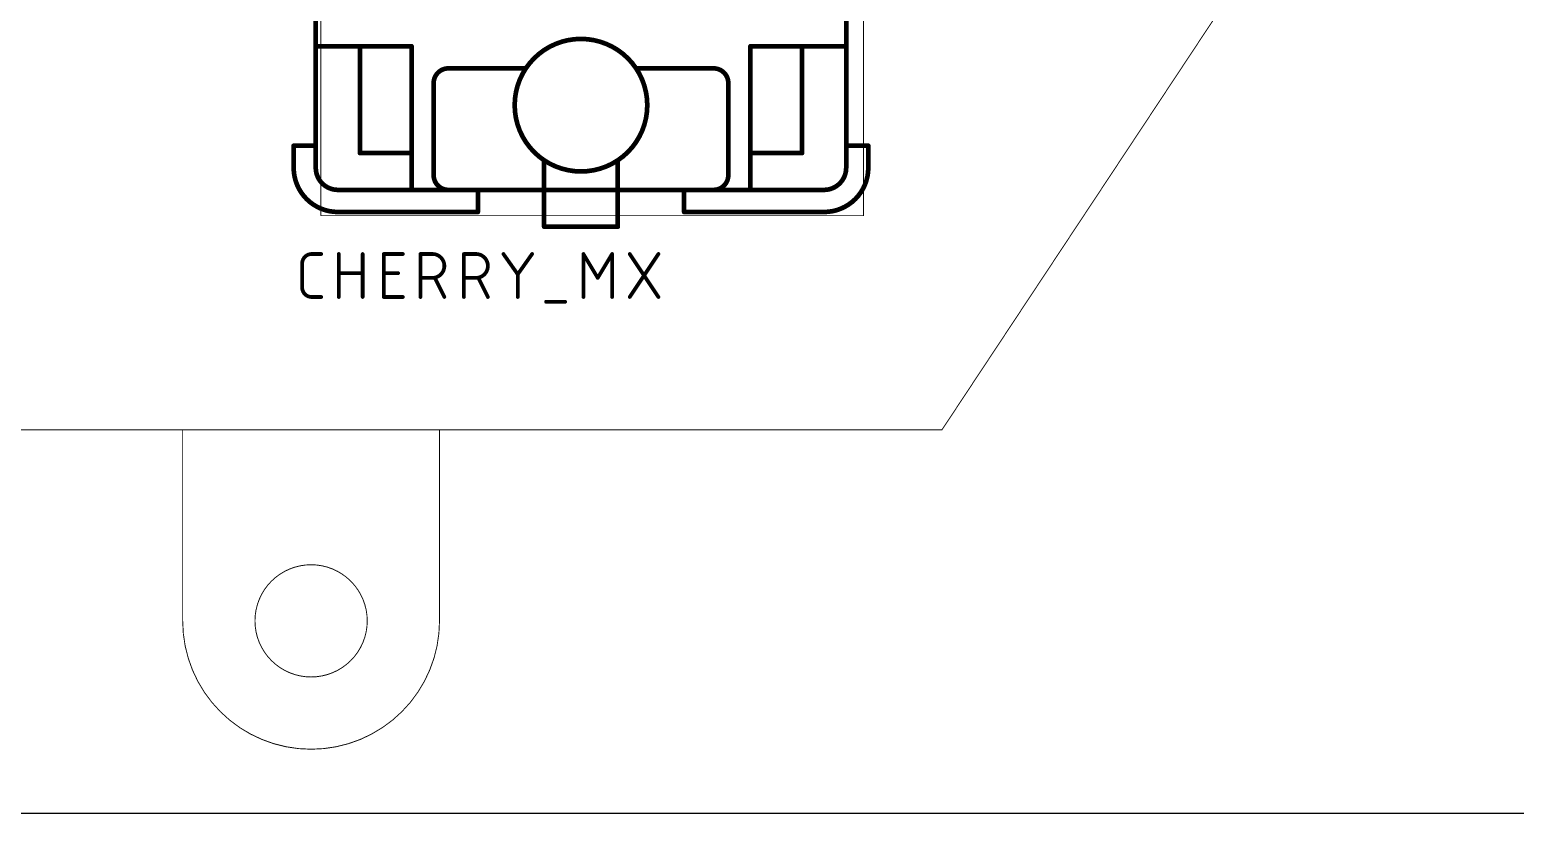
# Model space of a CAD drawing. Extents: x 8 to 150, y -13 to 106.
# Drawn here: x 87.9 to 128.23, y -12.7 to 8.58 of the extents above; entities that cross this region are included whole.
import ezdxf

# ---------------------------------------------------------------- set-up
doc = ezdxf.new("R2010")
doc.units = 0
for name, color, linetype in [('20', 30, 'CONTINUOUS'), ('21', 253, 'CONTINUOUS'), ('25', 253, 'CONTINUOUS'), ('49', 253, 'CONTINUOUS'), ('51', 253, 'CONTINUOUS')]:
    doc.layers.add(name, color=color, linetype=linetype)

msp = doc.modelspace()

# ---------------------------------------------------------------- linework, layer by layer
at = {"layer": '20', "const_width": 0.025}
for points in [[(150.2689, 54.5206), (112.6693, -2.286)], [(67.1017, -2.286), (92.0572, -2.286)], [(92.0572, -2.286), (92.0572, -7.474)], [(99.0295, -2.286), (112.6693, -2.286)], [(99.0295, -2.286), (99.0295, -7.474)]]:
    msp.add_lwpolyline(points, dxfattribs=at)
at = {"layer": '20'}
for points, const_width in [([(92.0635, -2.286, 1), (92.051, -2.286)], 0.0125), ([(92.0572, -2.2923, 1), (92.0572, -2.2797)], 0.0125), ([(99.0295, -2.2797, 1), (99.0295, -2.2923)], 0.0125), ([(99.0358, -2.286, 1), (99.0233, -2.286)], 0.0125), ([(112.6641, -2.2826, 1), (112.6745, -2.2894)], 0.0125), ([(112.6693, -2.2923, 1), (112.6693, -2.2797)], 0.0125), ([(95.5434, -8.998, 1), (95.5434, -5.95, 1), (95.5434, -8.998)], 0.025), ([(92.0572, -7.474, 1), (99.0295, -7.474)], 0.025), ([(92.0635, -7.474, 1), (92.051, -7.474)], 0.0125), ([(92.051, -7.474, 1), (92.0635, -7.474)], 0.0125), ([(99.0358, -7.474, 1), (99.0233, -7.474)], 0.0125), ([(99.0233, -7.474, 1), (99.0358, -7.474)], 0.0125)]:
    msp.add_lwpolyline(points, format="xyb", dxfattribs=dict(at, const_width=const_width))
at = {"layer": '21', "const_width": 0.127}
for points in [[(95.67, 5.43), (95.67, 17.43)], [(110.07, 17.43), (110.07, 5.43)], [(95.07, 4.83), (95.07, 5.43)], [(95.67, 5.43), (95.07, 5.43)], [(95.67, 4.83), (95.67, 5.43)], [(110.07, 5.43), (110.07, 4.83)], [(110.07, 5.43), (110.67, 5.43)], [(110.67, 5.43), (110.67, 4.83)], [(100.07, 4.23), (96.27, 4.23)], [(101.87, 4.23), (100.07, 4.23)], [(100.07, 4.23), (100.07, 3.63)], [(103.87, 4.23), (101.87, 4.23)], [(101.87, 4.23), (101.87, 3.23)], [(105.67, 4.23), (103.87, 4.23)], [(103.87, 4.23), (103.87, 3.23)], [(109.47, 4.23), (105.67, 4.23)], [(105.67, 4.23), (105.67, 3.63)], [(100.07, 3.63), (96.27, 3.63)], [(109.47, 3.63), (105.67, 3.63)], [(103.87, 3.23), (101.87, 3.23)]]:
    msp.add_lwpolyline(points, dxfattribs=at)
at = {"layer": '21'}
for points, const_width in [([(95.07, 5.4618, 1), (95.07, 5.3983)], 0.0635), ([(95.1018, 5.43, 1), (95.0383, 5.43)], 0.0635), ([(95.7018, 5.43, 1), (95.6382, 5.43)], 0.0635), ([(95.6382, 5.43, 1), (95.7018, 5.43)], 0.0635), ([(95.67, 5.3983, 1), (95.67, 5.4618)], 0.0635), ([(110.07, 5.4618, 1), (110.07, 5.3983)], 0.0635), ([(110.1018, 5.43, 1), (110.0383, 5.43)], 0.0635), ([(110.0383, 5.43, 1), (110.1018, 5.43)], 0.0635), ([(110.7018, 5.43, 1), (110.6382, 5.43)], 0.0635), ([(110.67, 5.3983, 1), (110.67, 5.4618)], 0.0635), ([(95.07, 4.83, 0.4142), (96.27, 3.63)], 0.127), ([(95.1018, 4.83, 1), (95.0383, 4.83)], 0.0635), ([(95.0383, 4.83, 1), (95.1018, 4.83)], 0.0635), ([(95.7018, 4.83, 1), (95.6382, 4.83)], 0.0635), ([(95.6382, 4.83, 1), (95.7018, 4.83)], 0.0635), ([(95.67, 4.83, 0.4142), (96.27, 4.23)], 0.127), ([(109.47, 3.63, 0.4142), (110.67, 4.83)], 0.127), ([(109.47, 4.23, 0.4142), (110.07, 4.83)], 0.127), ([(110.1018, 4.83, 1), (110.0383, 4.83)], 0.0635), ([(110.0383, 4.83, 1), (110.1018, 4.83)], 0.0635), ([(110.7018, 4.83, 1), (110.6382, 4.83)], 0.0635), ([(110.6382, 4.83, 1), (110.7018, 4.83)], 0.0635), ([(96.27, 4.2618, 1), (96.27, 4.1983)], 0.0635), ([(96.27, 4.1983, 1), (96.27, 4.2618)], 0.0635), ([(100.07, 4.2618, 1), (100.07, 4.1983)], 0.0635), ([(100.1018, 4.23, 1), (100.0383, 4.23)], 0.0635), ([(100.07, 4.1983, 1), (100.07, 4.2618)], 0.0635), ([(101.87, 4.2618, 1), (101.87, 4.1983)], 0.0635), ([(101.9018, 4.23, 1), (101.8383, 4.23)], 0.0635), ([(101.87, 4.1983, 1), (101.87, 4.2618)], 0.0635), ([(103.87, 4.2618, 1), (103.87, 4.1983)], 0.0635), ([(103.9018, 4.23, 1), (103.8383, 4.23)], 0.0635), ([(103.87, 4.1983, 1), (103.87, 4.2618)], 0.0635), ([(105.7018, 4.23, 1), (105.6382, 4.23)], 0.0635), ([(105.67, 4.2618, 1), (105.67, 4.1983)], 0.0635), ([(105.67, 4.1983, 1), (105.67, 4.2618)], 0.0635), ([(109.47, 4.2618, 1), (109.47, 4.1983)], 0.0635), ([(109.47, 4.1983, 1), (109.47, 4.2618)], 0.0635), ([(96.27, 3.6618, 1), (96.27, 3.5983)], 0.0635), ([(96.27, 3.5983, 1), (96.27, 3.6618)], 0.0635), ([(100.0383, 3.63, 1), (100.1018, 3.63)], 0.0635), ([(100.07, 3.5983, 1), (100.07, 3.6618)], 0.0635), ([(105.6382, 3.63, 1), (105.7018, 3.63)], 0.0635), ([(105.67, 3.6618, 1), (105.67, 3.5983)], 0.0635), ([(109.47, 3.6618, 1), (109.47, 3.5983)], 0.0635), ([(109.47, 3.5983, 1), (109.47, 3.6618)], 0.0635), ([(101.87, 3.2618, 1), (101.87, 3.1982)], 0.0635), ([(101.8383, 3.23, 1), (101.9018, 3.23)], 0.0635), ([(103.8383, 3.23, 1), (103.9018, 3.23)], 0.0635), ([(103.87, 3.1982, 1), (103.87, 3.2618)], 0.0635)]:
    msp.add_lwpolyline(points, format="xyb", dxfattribs=dict(at, const_width=const_width))
at = {"layer": '25'}
for points, const_width in [([(95.5604, 2.4892, 0.4142), (95.3008, 2.2296)], 0.1016), ([(95.5604, 2.5146, 1), (95.5604, 2.4638)], 0.0508), ([(95.5604, 2.4638, 1), (95.5604, 2.5146)], 0.0508), ([(95.8201, 2.4638, 1), (95.8201, 2.5146)], 0.0508), ([(96.3201, 2.4892, 1), (96.2693, 2.4892)], 0.0508), ([(96.9692, 2.4892, 1), (96.9184, 2.4892)], 0.0508), ([(97.5416, 2.4892, 1), (97.4908, 2.4892)], 0.0508), ([(97.5162, 2.5146, 1), (97.5162, 2.4638)], 0.0508), ([(98.0355, 2.4638, 1), (98.0355, 2.5146)], 0.0508), ([(98.5373, 2.4892, 1), (98.4865, 2.4892)], 0.0508), ([(98.5119, 2.5146, 1), (98.5119, 2.4638)], 0.0508), ([(98.8364, 1.8401, 1), (98.8364, 2.4892)], 0.1016), ([(98.8364, 2.5146, 1), (98.8364, 2.4638)], 0.0508), ([(98.8364, 2.4638, 1), (98.8364, 2.5146)], 0.0508), ([(99.7184, 2.4892, 1), (99.6676, 2.4892)], 0.0508), ([(99.693, 2.5146, 1), (99.693, 2.4638)], 0.0508), ([(100.0175, 1.8401, 1), (100.0175, 2.4892)], 0.1016), ([(100.0175, 2.5146, 1), (100.0175, 2.4638)], 0.0508), ([(100.0175, 2.4638, 1), (100.0175, 2.5146)], 0.0508), ([(100.7845, 2.5038, 1), (100.7429, 2.4746)], 0.0508), ([(101.5634, 2.4746, 1), (101.5219, 2.5038)], 0.0508), ([(102.9608, 2.4892, 1), (102.91, 2.4892)], 0.0508), ([(102.9572, 2.5023, 1), (102.9136, 2.4761)], 0.0508), ([(103.7397, 2.4892, 1), (103.6889, 2.4892)], 0.0508), ([(103.7361, 2.4761, 1), (103.6926, 2.5023)], 0.0508), ([(104.2138, 2.5033, 1), (104.1716, 2.4751)], 0.0508), ([(104.9928, 2.4751, 1), (104.9505, 2.5033)], 0.0508), ([(95.3262, 2.2296, 1), (95.2754, 2.2296)], 0.0508), ([(95.2754, 2.2296, 1), (95.3262, 2.2296)], 0.0508), ([(96.2947, 1.9953, 1), (96.2947, 1.9445)], 0.0508), ([(96.9438, 1.9445, 1), (96.9438, 1.9953)], 0.0508), ([(97.5162, 1.9953, 1), (97.5162, 1.9445)], 0.0508), ([(97.9056, 1.9445, 1), (97.9056, 1.9953)], 0.0508), ([(95.3008, 1.5804, 0.4142), (95.5604, 1.3208)], 0.1016), ([(95.3262, 1.5804, 1), (95.2754, 1.5804)], 0.0508), ([(98.5119, 1.8655, 1), (98.5119, 1.8147)], 0.0508), ([(98.8364, 1.8655, 1), (98.8364, 1.8147)], 0.0508), ([(98.8364, 1.8147, 1), (98.8364, 1.8655)], 0.0508), ([(98.9241, 1.8514, 1), (98.8786, 1.8287)], 0.0508), ([(99.693, 1.8655, 1), (99.693, 1.8147)], 0.0508), ([(100.0175, 1.8655, 1), (100.0175, 1.8147)], 0.0508), ([(100.0175, 1.8147, 1), (100.0175, 1.8655)], 0.0508), ([(100.1052, 1.8514, 1), (100.0597, 1.8287)], 0.0508), ([(101.1324, 1.9521, 1), (101.1739, 1.9228)], 0.0508), ([(101.1786, 1.9375, 1), (101.1278, 1.9375)], 0.0508), ([(101.1324, 1.9228, 1), (101.1739, 1.9521)], 0.0508), ([(103.3031, 1.8532, 1), (103.3466, 1.827)], 0.0508), ([(103.3031, 1.827, 1), (103.3466, 1.8532)], 0.0508), ([(95.2754, 1.5804, 1), (95.3262, 1.5804)], 0.0508), ([(95.5604, 1.3462, 1), (95.5604, 1.2954)], 0.0508), ([(95.5604, 1.2954, 1), (95.5604, 1.3462)], 0.0508), ([(95.8201, 1.2954, 1), (95.8201, 1.3462)], 0.0508), ([(96.2693, 1.3208, 1), (96.3201, 1.3208)], 0.0508), ([(96.9184, 1.3208, 1), (96.9692, 1.3208)], 0.0508), ([(97.5162, 1.3462, 1), (97.5162, 1.2954)], 0.0508), ([(97.4908, 1.3208, 1), (97.5416, 1.3208)], 0.0508), ([(98.0355, 1.2954, 1), (98.0355, 1.3462)], 0.0508), ([(98.4865, 1.3208, 1), (98.5373, 1.3208)], 0.0508), ([(99.1383, 1.3094, 1), (99.1837, 1.3322)], 0.0508), ([(99.6676, 1.3208, 1), (99.7184, 1.3208)], 0.0508), ([(100.3194, 1.3094, 1), (100.3648, 1.3322)], 0.0508), ([(101.1278, 1.3208, 1), (101.1786, 1.3208)], 0.0508), ([(101.9222, 1.2164, 1), (101.9222, 1.1656)], 0.0508), ([(102.4415, 1.1656, 1), (102.4415, 1.2164)], 0.0508), ([(102.91, 1.3208, 1), (102.9608, 1.3208)], 0.0508), ([(103.6889, 1.3208, 1), (103.7397, 1.3208)], 0.0508), ([(104.1716, 1.3349, 1), (104.2138, 1.3067)], 0.0508), ([(104.9505, 1.3067, 1), (104.9928, 1.3349)], 0.0508)]:
    msp.add_lwpolyline(points, format="xyb", dxfattribs=dict(at, const_width=const_width))
at = {"layer": '25', "const_width": 0.1016}
for points in [[(95.5604, 2.4892), (95.8201, 2.4892)], [(96.2947, 1.3208), (96.2947, 2.4892)], [(96.9438, 2.4892), (96.9438, 1.3208)], [(97.5162, 1.3208), (97.5162, 2.4892)], [(97.5162, 2.4892), (98.0355, 2.4892)], [(98.5119, 1.3208), (98.5119, 2.4892)], [(98.5119, 2.4892), (98.8364, 2.4892)], [(99.693, 1.3208), (99.693, 2.4892)], [(99.693, 2.4892), (100.0175, 2.4892)], [(100.7637, 2.4892), (101.1532, 1.9375)], [(101.1532, 1.9375), (101.5426, 2.4892)], [(102.9354, 1.3208), (102.9354, 2.4892)], [(102.9354, 2.4892), (103.3249, 1.8401)], [(103.3249, 1.8401), (103.7143, 2.4892)], [(103.7143, 2.4892), (103.7143, 1.3208)], [(104.1927, 1.3208), (104.9716, 2.4892)], [(104.1927, 2.4892), (104.9716, 1.3208)], [(95.3008, 1.5804), (95.3008, 2.2296)], [(96.2947, 1.9699), (96.9438, 1.9699)], [(97.5162, 1.9699), (97.9056, 1.9699)], [(98.8364, 1.8401), (98.5119, 1.8401)], [(99.161, 1.3208), (98.9013, 1.8401)], [(100.0175, 1.8401), (99.693, 1.8401)], [(100.3421, 1.3208), (100.0824, 1.8401)], [(101.1532, 1.3208), (101.1532, 1.9375)], [(95.8201, 1.3208), (95.5604, 1.3208)], [(98.0355, 1.3208), (97.5162, 1.3208)], [(101.9222, 1.191), (102.4415, 1.191)]]:
    msp.add_lwpolyline(points, dxfattribs=at)
at = {"layer": '49'}
msp.add_line((7.62, -12.7), (149.84, -12.7), dxfattribs=at)
at = {"layer": '49', "const_width": 0.025}
for points in [[(95.8101, 18.2626), (95.8101, 3.5306)], [(110.5421, 3.5306), (110.5421, 18.2626)], [(95.8101, 3.5306), (110.5421, 3.5306)], [(92.0572, -2.286), (99.0295, -2.286)]]:
    msp.add_lwpolyline(points, dxfattribs=at)
at = {"layer": '49', "const_width": 0.0125}
for points in [[(95.8101, 3.5369, 1), (95.8101, 3.5244)], [(95.8038, 3.5306, 1), (95.8163, 3.5306)], [(110.5358, 3.5306, 1), (110.5483, 3.5306)], [(110.5421, 3.5244, 1), (110.5421, 3.5369)], [(92.0572, -2.2797, 1), (92.0572, -2.2923)], [(99.0295, -2.2923, 1), (99.0295, -2.2797)]]:
    msp.add_lwpolyline(points, format="xyb", dxfattribs=at)
at = {"layer": '51'}
for points, const_width in [([(95.67, 8.1618, 1), (95.67, 8.0983)], 0.0635), ([(96.87, 8.1618, 1), (96.87, 8.0983)], 0.0635), ([(96.9018, 8.13, 1), (96.8383, 8.13)], 0.0635), ([(96.87, 8.0983, 1), (96.87, 8.1618)], 0.0635), ([(98.3018, 8.13, 1), (98.2383, 8.13)], 0.0635), ([(98.27, 8.0983, 1), (98.27, 8.1618)], 0.0635), ([(102.87, 8.33, 1), (102.87, 4.73)], 0.127), ([(102.87, 8.3618, 1), (102.87, 8.2982)], 0.0635), ([(102.87, 4.73, 1), (102.87, 8.33)], 0.127), ([(102.87, 8.2982, 1), (102.87, 8.3618)], 0.0635), ([(107.5018, 8.13, 1), (107.4382, 8.13)], 0.0635), ([(107.47, 8.1618, 1), (107.47, 8.0983)], 0.0635), ([(108.87, 8.1618, 1), (108.87, 8.0983)], 0.0635), ([(108.9018, 8.13, 1), (108.8383, 8.13)], 0.0635), ([(108.87, 8.0983, 1), (108.87, 8.1618)], 0.0635), ([(110.07, 8.0983, 1), (110.07, 8.1618)], 0.0635), ([(99.27, 7.53, 0.4142), (98.87, 7.13)], 0.127), ([(99.27, 7.5617, 1), (99.27, 7.4983)], 0.0635), ([(99.27, 7.4983, 1), (99.27, 7.5617)], 0.0635), ([(101.37, 7.4983, 1), (101.37, 7.5617)], 0.0635), ([(104.37, 7.5617, 1), (104.37, 7.4983)], 0.0635), ([(106.87, 7.13, 0.4142), (106.47, 7.53)], 0.127), ([(106.47, 7.5617, 1), (106.47, 7.4983)], 0.0635), ([(106.47, 7.4983, 1), (106.47, 7.5617)], 0.0635), ([(98.9018, 7.13, 1), (98.8383, 7.13)], 0.0635), ([(98.8383, 7.13, 1), (98.9018, 7.13)], 0.0635), ([(106.9018, 7.13, 1), (106.8383, 7.13)], 0.0635), ([(106.8383, 7.13, 1), (106.9018, 7.13)], 0.0635), ([(96.87, 5.2618, 1), (96.87, 5.1983)], 0.0635), ([(96.8383, 5.23, 1), (96.9018, 5.23)], 0.0635), ([(98.3018, 5.23, 1), (98.2383, 5.23)], 0.0635), ([(98.2383, 5.23, 1), (98.3018, 5.23)], 0.0635), ([(98.27, 5.1983, 1), (98.27, 5.2618)], 0.0635), ([(107.5018, 5.23, 1), (107.4382, 5.23)], 0.0635), ([(107.4382, 5.23, 1), (107.5018, 5.23)], 0.0635), ([(107.47, 5.2618, 1), (107.47, 5.1983)], 0.0635), ([(108.8383, 5.23, 1), (108.9018, 5.23)], 0.0635), ([(108.87, 5.1983, 1), (108.87, 5.2618)], 0.0635), ([(101.9018, 5.03, 1), (101.8383, 5.03)], 0.0635), ([(103.9018, 5.03, 1), (103.8383, 5.03)], 0.0635), ([(98.87, 4.63, 0.4142), (99.27, 4.23)], 0.127), ([(98.9018, 4.63, 1), (98.8383, 4.63)], 0.0635), ([(98.8383, 4.63, 1), (98.9018, 4.63)], 0.0635), ([(102.87, 4.7618, 1), (102.87, 4.6983)], 0.0635), ([(102.87, 4.6983, 1), (102.87, 4.7618)], 0.0635), ([(106.47, 4.23, 0.4142), (106.87, 4.63)], 0.127), ([(106.9018, 4.63, 1), (106.8383, 4.63)], 0.0635), ([(106.8383, 4.63, 1), (106.9018, 4.63)], 0.0635), ([(98.2383, 4.23, 1), (98.3018, 4.23)], 0.0635), ([(99.27, 4.1983, 1), (99.27, 4.2618)], 0.0635), ([(101.8383, 4.23, 1), (101.9018, 4.23)], 0.0635), ([(103.8383, 4.23, 1), (103.9018, 4.23)], 0.0635), ([(106.47, 4.2618, 1), (106.47, 4.1983)], 0.0635), ([(107.4382, 4.23, 1), (107.5018, 4.23)], 0.0635)]:
    msp.add_lwpolyline(points, format="xyb", dxfattribs=dict(at, const_width=const_width))
at = {"layer": '51', "const_width": 0.127}
for points in [[(95.67, 8.13), (96.87, 8.13)], [(96.87, 8.13), (98.27, 8.13)], [(96.87, 5.23), (96.87, 8.13)], [(98.27, 5.23), (98.27, 8.13)], [(107.47, 8.13), (108.87, 8.13)], [(107.47, 5.23), (107.47, 8.13)], [(108.87, 8.13), (110.07, 8.13)], [(108.87, 5.23), (108.87, 8.13)], [(101.37, 7.53), (99.27, 7.53)], [(106.47, 7.53), (104.37, 7.53)], [(98.87, 7.13), (98.87, 4.63)], [(106.87, 7.13), (106.87, 4.63)], [(96.87, 5.23), (98.27, 5.23)], [(98.27, 4.23), (98.27, 5.23)], [(107.47, 4.23), (107.47, 5.23)], [(107.47, 5.23), (108.87, 5.23)], [(101.87, 4.23), (101.87, 5.03)], [(103.87, 5.03), (103.87, 4.23)]]:
    msp.add_lwpolyline(points, dxfattribs=at)

doc.saveas('drawing.dxf')
